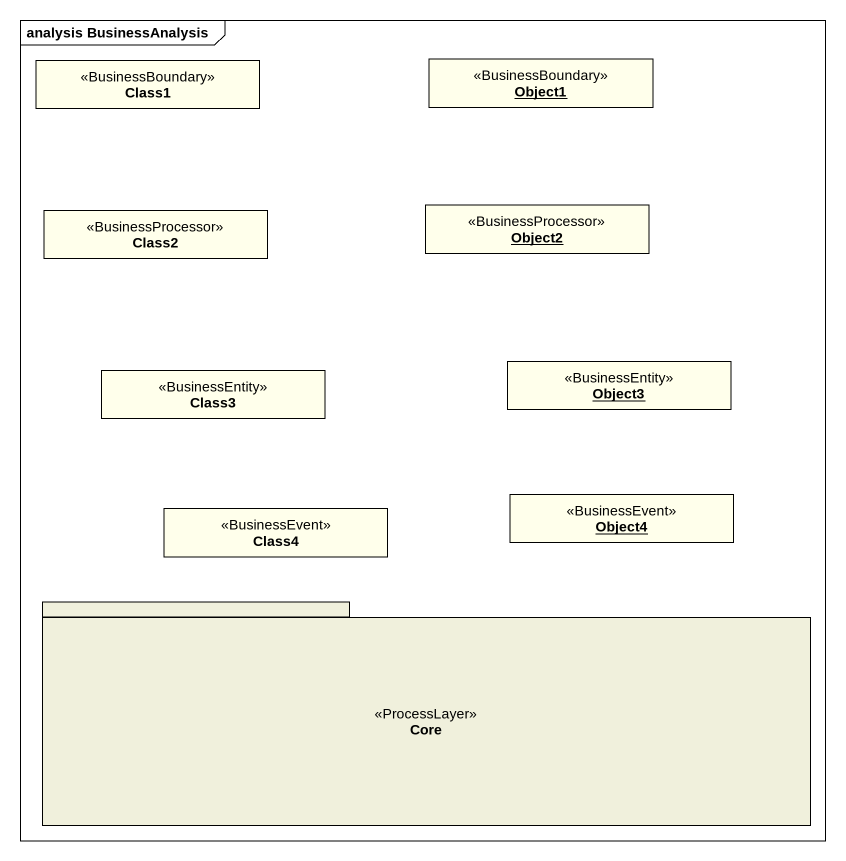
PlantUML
@startuml
mainframe analysis BusinessAnalysis
hide circle
hide empty members
class Class1 <<BusinessBoundary>> #FFFFEB
object Object1 <<BusinessBoundary>> #FFFFEB
class Class2 <<BusinessProcessor>> #FFFFEB
object Object2 <<BusinessProcessor>> #FFFFEB
object Object3 <<BusinessEntity>> #FFFFEB
class Class3 <<BusinessEntity>> #FFFFEB
class Class4 <<BusinessEvent>> #FFFFEB
object Object4 <<BusinessEvent>> #FFFFEB
package Core <<ProcessLayer>> #F0F0DC {
}
@enduml
